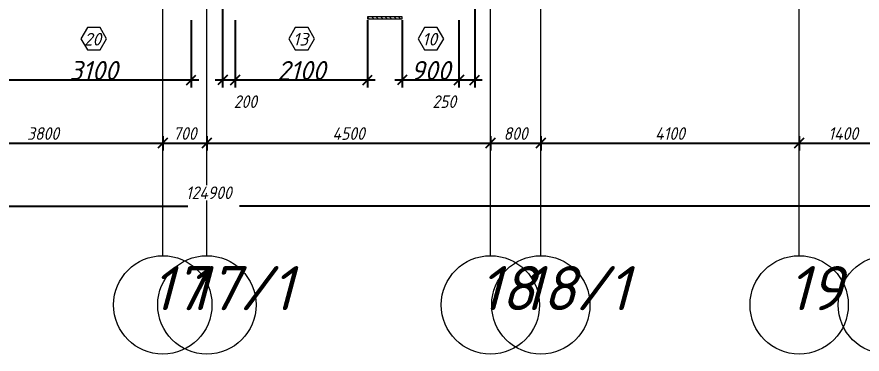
# Model space of a CAD drawing. Header units: millimetres. Extents: x 12986 to 523328, y -9759 to 30092.
# Drawn here: x 453576 to 466989, y -9567 to -4219 of the extents above; entities that cross this region are included whole.
import ezdxf

# ---------------------------------------------------------------- set-up
doc = ezdxf.new("R2010")
doc.units = ezdxf.units.MM
for name, color, linetype, lineweight in [('A-ANNO-DIMS', 7, 'Continuous', 9), ('A-GLAZ-IDEN', 7, 'Continuous', 9), ('A-WALL-FNSH-1', 7, 'Continuous', 9), ('Оси', 7, 'Continuous', 9), ('Оси-1', 7, 'Continuous', 20)]:
    doc.layers.add(name, color=color, linetype=linetype, lineweight=lineweight)
doc.layers.add('A-WALL-PATT-2', color=7, linetype='Continuous', lineweight=5, true_color=0xce0000)
doc.styles.add('ISOCPEUR_I', font='isocpeui.ttf', dxfattribs={"height": 250})
doc.styles.add('ISOCPEUR_I_2', font='isocpeui.ttf', dxfattribs={"height": 300})
doc.styles.add('ISOCPEUR_I_3', font='isocpeui.ttf', dxfattribs={"width": 0.9, "height": 200})
doc.dimstyles.new('ISO-2_0_0_9К_СРЕДНИЙ_1', dxfattribs={"dimscale": 304.8, "dimtxt": 199.196235, "dimasz": 0.492126, "dimexe": 0.393701, "dimexo": 0, "dimgap": 0, "dimtad": 1, "dimdec": 0, "dimzin": 0, "dimdsep": 46, "dimtxsty": 'ISOCPEUR_I_3', "dimblk1": 'OBLIQUE', "dimblk2": 'OBLIQUE', "dimsah": 1, "dimcen": 0.09, "dimdle": 0.393701, "dimazin": 0, "dimtfac": 1, "dimtdec": 4, "dimtix": 1, "dimtmove": 2, "dimatfit": 3, "dimfxl": 1, "dimtvp": 1, "dimtolj": 1, "dimtzin": 0, "dimarcsym": 2})
doc.dimstyles.new('ISO-2_0_0_9К_СРЕДНИЙ_2', dxfattribs={"dimscale": 304.8, "dimtxt": 199.196235, "dimasz": 0.492126, "dimexe": 0.393701, "dimexo": 0, "dimgap": 0, "dimtad": 1, "dimdec": 0, "dimzin": 0, "dimdsep": 46, "dimtxsty": 'ISOCPEUR_I_2', "dimblk1": 'OBLIQUE', "dimblk2": 'OBLIQUE', "dimsah": 1, "dimcen": 0.09, "dimdle": 0.393701, "dimazin": 0, "dimtfac": 1, "dimtdec": 4, "dimtix": 1, "dimtmove": 0, "dimatfit": 3, "dimfxl": 1, "dimtvp": 1, "dimtolj": 1, "dimtzin": 0, "dimarcsym": 2})
doc.dimstyles.new('ISO-2_0_0_9К_СРЕДНИЙ_ФОН', dxfattribs={"dimscale": 304.8, "dimtxt": 199.196235, "dimasz": 0.492126, "dimexe": 0.393701, "dimexo": 0, "dimgap": 0.164042, "dimtad": 1, "dimdec": 0, "dimdsep": 46, "dimtxsty": 'ISOCPEUR_I_3', "dimblk1": 'OBLIQUE', "dimblk2": 'OBLIQUE', "dimsah": 1, "dimcen": 0.09, "dimdle": 0.393701, "dimazin": 0, "dimtfac": 1, "dimtdec": 4, "dimtix": 1, "dimtmove": 1, "dimatfit": 3, "dimfxl": 1, "dimtvp": 1, "dimtfill": 1, "dimtolj": 1, "dimtzin": 0, "dimarcsym": 2})
doc.dimstyles.new('ISO-2_0_0_9К_СРЕДНИЙ_ФОН_2', dxfattribs={"dimscale": 304.8, "dimtxt": 199.196235, "dimasz": 0.492126, "dimexe": 0.393701, "dimexo": 0, "dimgap": 0.164042, "dimtad": 1, "dimdec": 0, "dimdsep": 46, "dimtxsty": 'ISOCPEUR_I_3', "dimblk1": 'OBLIQUE', "dimblk2": 'OBLIQUE', "dimsah": 1, "dimcen": 0.09, "dimdle": 0.393701, "dimazin": 0, "dimtfac": 1, "dimtdec": 4, "dimtix": 1, "dimtmove": 2, "dimatfit": 3, "dimfxl": 1, "dimtvp": 1, "dimtfill": 1, "dimtolj": 1, "dimtzin": 0, "dimarcsym": 2})

# ---------------------------------------------------------------- blocks, each defined once
blk = doc.blocks.new('Ось сетки - Круг_Ø6_00__ISO-2_5_0_9K_ кружки поменьше-23056867-АР1_1_Кладочный план 3 этажа')
at = {"layer": 'Оси'}
blk.add_circle((0, 0), 2.6, dxfattribs=at)
blk = doc.blocks.new('_Oblique')
at = {"color": 0, "linetype": 'ByBlock', "lineweight": -2}
blk.add_line((-0.5, -0.5), (0.5, 0.5), dxfattribs=at)
blk = doc.blocks.new('*D3407')
at = {"layer": 'A-ANNO-DIMS', "color": 0, "lineweight": -2, "transparency": 16777216}
for p, q in [((452091, -6113), (452091, -6339)), ((455891, -6113), (455891, -6339)), ((451971, -6219), (456011, -6219))]:
    blk.add_line(p, q, dxfattribs=at)
at = {"layer": 'Defpoints', "color": 0, "transparency": 16777216}
for p in [(452091, -6113), (455891, -6113), (455891, -6219)]:
    blk.add_point(p, dxfattribs=at)
at = {"layer": 'A-ANNO-DIMS', "color": 0, "lineweight": -2, "transparency": 16777216, "xscale": 150, "yscale": 150, "zscale": 150, "rotation": 180}
blk.add_blockref('_Oblique', (452091, -6219), dxfattribs=at)
at = {"layer": 'A-ANNO-DIMS', "color": 0, "lineweight": -2, "transparency": 16777216, "xscale": 150, "yscale": 150, "zscale": 150}
blk.add_blockref('_Oblique', (455891, -6219), dxfattribs=at)
at = {"layer": 'A-ANNO-DIMS', "color": 0, "transparency": 16777216, "insert": (453991, -6069), "char_height": 200, "width": 606.78, "attachment_point": 5, "style": 'ISOCPEUR_I_3', "bg_fill": 3, "box_fill_scale": 1.1, "bg_fill_color": 256, "bg_fill_true_color": 13158600, "bg_fill_transparency": 0}
blk.add_mtext('\\A1;3800', dxfattribs=at)
blk = doc.blocks.new('*D3408')
at = {"layer": 'A-ANNO-DIMS', "color": 0, "lineweight": -2, "transparency": 16777216}
for p, q in [((455891, -6113), (455891, -6339)), ((456591, -6113), (456591, -6339)), ((455771, -6219), (456711, -6219))]:
    blk.add_line(p, q, dxfattribs=at)
at = {"layer": 'Defpoints', "color": 0, "transparency": 16777216}
for p in [(455891, -6113), (456591, -6113), (456591, -6219)]:
    blk.add_point(p, dxfattribs=at)
at = {"layer": 'A-ANNO-DIMS', "color": 0, "lineweight": -2, "transparency": 16777216, "xscale": 150, "yscale": 150, "zscale": 150, "rotation": 180}
blk.add_blockref('_Oblique', (455891, -6219), dxfattribs=at)
at = {"layer": 'A-ANNO-DIMS', "color": 0, "lineweight": -2, "transparency": 16777216, "xscale": 150, "yscale": 150, "zscale": 150}
blk.add_blockref('_Oblique', (456591, -6219), dxfattribs=at)
at = {"layer": 'A-ANNO-DIMS', "color": 0, "transparency": 16777216, "insert": (456241, -6068), "char_height": 200, "width": 455.09, "attachment_point": 5, "style": 'ISOCPEUR_I_3', "bg_fill": 3, "box_fill_scale": 1.1, "bg_fill_color": 256, "bg_fill_true_color": 13158600, "bg_fill_transparency": 0}
blk.add_mtext('\\A1;700', dxfattribs=at)
blk = doc.blocks.new('*D3409')
at = {"layer": 'A-ANNO-DIMS', "color": 0, "lineweight": -2, "transparency": 16777216}
for p, q in [((456591, -6113), (456591, -6339)), ((461091, -6113), (461091, -6339)), ((456471, -6219), (461211, -6219))]:
    blk.add_line(p, q, dxfattribs=at)
at = {"layer": 'Defpoints', "color": 0, "transparency": 16777216}
for p in [(456591, -6113), (461091, -6113), (461091, -6219)]:
    blk.add_point(p, dxfattribs=at)
at = {"layer": 'A-ANNO-DIMS', "color": 0, "lineweight": -2, "transparency": 16777216, "xscale": 150, "yscale": 150, "zscale": 150, "rotation": 180}
blk.add_blockref('_Oblique', (456591, -6219), dxfattribs=at)
at = {"layer": 'A-ANNO-DIMS', "color": 0, "lineweight": -2, "transparency": 16777216, "xscale": 150, "yscale": 150, "zscale": 150}
blk.add_blockref('_Oblique', (461091, -6219), dxfattribs=at)
at = {"layer": 'A-ANNO-DIMS', "color": 0, "transparency": 16777216, "insert": (458841, -6069), "char_height": 200, "width": 625.17, "attachment_point": 5, "style": 'ISOCPEUR_I_3', "bg_fill": 3, "box_fill_scale": 1.1, "bg_fill_color": 256, "bg_fill_true_color": 13158600, "bg_fill_transparency": 0}
blk.add_mtext('\\A1;4500', dxfattribs=at)
blk = doc.blocks.new('*D3410')
at = {"layer": 'A-ANNO-DIMS', "color": 0, "lineweight": -2, "transparency": 16777216}
for p, q in [((461091, -6113), (461091, -6339)), ((461891, -6113), (461891, -6339)), ((460971, -6219), (462011, -6219))]:
    blk.add_line(p, q, dxfattribs=at)
at = {"layer": 'Defpoints', "color": 0, "transparency": 16777216}
for p in [(461091, -6113), (461891, -6113), (461891, -6219)]:
    blk.add_point(p, dxfattribs=at)
at = {"layer": 'A-ANNO-DIMS', "color": 0, "lineweight": -2, "transparency": 16777216, "xscale": 150, "yscale": 150, "zscale": 150, "rotation": 180}
blk.add_blockref('_Oblique', (461091, -6219), dxfattribs=at)
at = {"layer": 'A-ANNO-DIMS', "color": 0, "lineweight": -2, "transparency": 16777216, "xscale": 150, "yscale": 150, "zscale": 150}
blk.add_blockref('_Oblique', (461891, -6219), dxfattribs=at)
at = {"layer": 'A-ANNO-DIMS', "color": 0, "transparency": 16777216, "insert": (461491, -6069), "char_height": 200, "width": 455.09, "attachment_point": 5, "style": 'ISOCPEUR_I_3', "bg_fill": 3, "box_fill_scale": 1.1, "bg_fill_color": 256, "bg_fill_true_color": 13158600, "bg_fill_transparency": 0}
blk.add_mtext('\\A1;800', dxfattribs=at)
blk = doc.blocks.new('*D3411')
at = {"layer": 'A-ANNO-DIMS', "color": 0, "lineweight": -2, "transparency": 16777216}
for p, q in [((461891, -6113), (461891, -6339)), ((465991, -6113), (465991, -6339)), ((461771, -6219), (466111, -6219))]:
    blk.add_line(p, q, dxfattribs=at)
at = {"layer": 'Defpoints', "color": 0, "transparency": 16777216}
for p in [(461891, -6113), (465991, -6113), (465991, -6219)]:
    blk.add_point(p, dxfattribs=at)
at = {"layer": 'A-ANNO-DIMS', "color": 0, "lineweight": -2, "transparency": 16777216, "xscale": 150, "yscale": 150, "zscale": 150, "rotation": 180}
blk.add_blockref('_Oblique', (461891, -6219), dxfattribs=at)
at = {"layer": 'A-ANNO-DIMS', "color": 0, "lineweight": -2, "transparency": 16777216, "xscale": 150, "yscale": 150, "zscale": 150}
blk.add_blockref('_Oblique', (465991, -6219), dxfattribs=at)
at = {"layer": 'A-ANNO-DIMS', "color": 0, "transparency": 16777216, "insert": (463941, -6069), "char_height": 200, "width": 579.2, "attachment_point": 5, "style": 'ISOCPEUR_I_3', "bg_fill": 3, "box_fill_scale": 1.1, "bg_fill_color": 256, "bg_fill_true_color": 13158600, "bg_fill_transparency": 0}
blk.add_mtext('\\A1;4100', dxfattribs=at)
blk = doc.blocks.new('*D3412')
at = {"layer": 'A-ANNO-DIMS', "color": 0, "lineweight": -2, "transparency": 16777216}
for p, q in [((465991, -6113), (465991, -6339)), ((467391, -6113), (467391, -6339)), ((465871, -6219), (467511, -6219))]:
    blk.add_line(p, q, dxfattribs=at)
at = {"layer": 'Defpoints', "color": 0, "transparency": 16777216}
for p in [(465991, -6113), (467391, -6113), (467391, -6219)]:
    blk.add_point(p, dxfattribs=at)
at = {"layer": 'A-ANNO-DIMS', "color": 0, "lineweight": -2, "transparency": 16777216, "xscale": 150, "yscale": 150, "zscale": 150, "rotation": 180}
blk.add_blockref('_Oblique', (465991, -6219), dxfattribs=at)
at = {"layer": 'A-ANNO-DIMS', "color": 0, "lineweight": -2, "transparency": 16777216, "xscale": 150, "yscale": 150, "zscale": 150}
blk.add_blockref('_Oblique', (467391, -6219), dxfattribs=at)
at = {"layer": 'A-ANNO-DIMS', "color": 0, "transparency": 16777216, "insert": (466691, -6069), "char_height": 200, "width": 579.2, "attachment_point": 5, "style": 'ISOCPEUR_I_3', "bg_fill": 3, "box_fill_scale": 1.1, "bg_fill_color": 256, "bg_fill_true_color": 13158600, "bg_fill_transparency": 0}
blk.add_mtext('\\A1;1400', dxfattribs=at)
blk = doc.blocks.new('*D3429')
at = {"layer": 'A-ANNO-DIMS', "color": 0, "lineweight": -2, "transparency": 16777216}
for p, q in [((395421, -7219), (456288, -7219)), ((395541, -7113), (395541, -7339)), ((520561, -7219), (457110, -7219)), ((520441, -7113), (520441, -7339))]:
    blk.add_line(p, q, dxfattribs=at)
at = {"layer": 'Defpoints', "color": 0, "transparency": 16777216}
for p in [(395541, -7113), (520441, -7113), (520441, -7219)]:
    blk.add_point(p, dxfattribs=at)
at = {"layer": 'A-ANNO-DIMS', "color": 0, "lineweight": -2, "transparency": 16777216, "xscale": 150, "yscale": 150, "zscale": 150, "rotation": 180}
blk.add_blockref('_Oblique', (395541, -7219), dxfattribs=at)
at = {"layer": 'A-ANNO-DIMS', "color": 0, "lineweight": -2, "transparency": 16777216, "xscale": 150, "yscale": 150, "zscale": 150}
blk.add_blockref('_Oblique', (520441, -7219), dxfattribs=at)
at = {"layer": 'A-ANNO-DIMS', "color": 0, "transparency": 16777216, "insert": (456258, -6908), "char_height": 200, "width": 882.59, "attachment_point": 1, "line_spacing_factor": 1.149209, "style": 'ISOCPEUR_I_3', "bg_fill": 3, "box_fill_scale": 1.1, "bg_fill_color": 256, "bg_fill_true_color": 13158600, "bg_fill_transparency": 0}
blk.add_mtext('\\A1;124900', dxfattribs=at)
blk = doc.blocks.new('AAR_СКБ_Марка_Окна_Перемычка и проем - Марка проема-25443838-АР1_1_Кладочный план 3 этажа')
at = {"layer": 'A-GLAZ-IDEN'}
for p, q in [((-0.97, -0.98), (-1.99, -2.75)), ((1.07, -0.98), (-0.97, -0.98)), ((2.09, -2.75), (1.07, -0.98)), ((-1.99, -2.75), (-0.97, -4.51)), ((1.07, -4.51), (2.09, -2.75)), ((-0.97, -4.51), (1.07, -4.51))]:
    blk.add_line(p, q, dxfattribs=at)
blk = doc.blocks.new('*D3786')
at = {"layer": 'A-ANNO-DIMS', "color": 0, "lineweight": -2, "transparency": 16777216}
for p, q in [((453241, -4269), (453241, -5339)), ((456341, -4269), (456341, -5339)), ((453121, -5219), (456461, -5219))]:
    blk.add_line(p, q, dxfattribs=at)
at = {"layer": 'Defpoints', "color": 0, "transparency": 16777216}
for p in [(453241, -4269), (456341, -4269), (456341, -5219)]:
    blk.add_point(p, dxfattribs=at)
at = {"layer": 'A-ANNO-DIMS', "color": 0, "lineweight": -2, "transparency": 16777216, "xscale": 150, "yscale": 150, "zscale": 150, "rotation": 180}
blk.add_blockref('_Oblique', (453241, -5219), dxfattribs=at)
at = {"layer": 'A-ANNO-DIMS', "color": 0, "lineweight": -2, "transparency": 16777216, "xscale": 150, "yscale": 150, "zscale": 150}
blk.add_blockref('_Oblique', (456341, -5219), dxfattribs=at)
at = {"layer": 'A-ANNO-DIMS', "color": 0, "transparency": 16777216, "insert": (454791, -5069), "char_height": 300, "width": 560.81, "attachment_point": 5, "style": 'ISOCPEUR_I_2'}
blk.add_mtext('\\A1;3100', dxfattribs=at)
blk = doc.blocks.new('*D3787')
at = {"layer": 'A-ANNO-DIMS', "color": 0, "lineweight": -2, "transparency": 16777216}
for p, q in [((459691, -4269), (459691, -5339)), ((460591, -4269), (460591, -5339)), ((459571, -5219), (460711, -5219))]:
    blk.add_line(p, q, dxfattribs=at)
at = {"layer": 'Defpoints', "color": 0, "transparency": 16777216}
for p in [(459691, -4269), (460591, -4269), (460591, -5219)]:
    blk.add_point(p, dxfattribs=at)
at = {"layer": 'A-ANNO-DIMS', "color": 0, "lineweight": -2, "transparency": 16777216, "xscale": 150, "yscale": 150, "zscale": 150, "rotation": 180}
blk.add_blockref('_Oblique', (459691, -5219), dxfattribs=at)
at = {"layer": 'A-ANNO-DIMS', "color": 0, "lineweight": -2, "transparency": 16777216, "xscale": 150, "yscale": 150, "zscale": 150}
blk.add_blockref('_Oblique', (460591, -5219), dxfattribs=at)
at = {"layer": 'A-ANNO-DIMS', "color": 0, "transparency": 16777216, "insert": (460141, -5069), "char_height": 300, "width": 455.09, "attachment_point": 5, "style": 'ISOCPEUR_I_2'}
blk.add_mtext('\\A1;900', dxfattribs=at)
blk = doc.blocks.new('*D3788')
at = {"layer": 'A-ANNO-DIMS', "color": 0, "lineweight": -2, "transparency": 16777216}
for p, q in [((460841, -3969), (460841, -5339)), ((460591, -4269), (460591, -5339)), ((460471, -5219), (460961, -5219))]:
    blk.add_line(p, q, dxfattribs=at)
at = {"layer": 'Defpoints', "color": 0, "transparency": 16777216}
for p in [(460841, -3969), (460591, -4269), (460841, -5219)]:
    blk.add_point(p, dxfattribs=at)
at = {"layer": 'A-ANNO-DIMS', "color": 0, "lineweight": -2, "transparency": 16777216, "xscale": 150, "yscale": 150, "zscale": 150, "rotation": 180}
blk.add_blockref('_Oblique', (460591, -5219), dxfattribs=at)
at = {"layer": 'A-ANNO-DIMS', "color": 0, "lineweight": -2, "transparency": 16777216, "xscale": 150, "yscale": 150, "zscale": 150}
blk.add_blockref('_Oblique', (460841, -5219), dxfattribs=at)
at = {"layer": 'A-ANNO-DIMS', "color": 0, "transparency": 16777216, "insert": (460170, -5463), "char_height": 200, "width": 455.09, "attachment_point": 1, "line_spacing_factor": 1.149209, "style": 'ISOCPEUR_I_3'}
blk.add_mtext('\\A1;250', dxfattribs=at)
blk = doc.blocks.new('*D3789')
at = {"layer": 'A-ANNO-DIMS', "color": 0, "lineweight": -2, "transparency": 16777216}
for p, q in [((456841, -3969), (456841, -5339)), ((457041, -4269), (457041, -5339)), ((456721, -5219), (457161, -5219))]:
    blk.add_line(p, q, dxfattribs=at)
at = {"layer": 'Defpoints', "color": 0, "transparency": 16777216}
for p in [(456841, -3969), (457041, -4269), (457041, -5219)]:
    blk.add_point(p, dxfattribs=at)
at = {"layer": 'A-ANNO-DIMS', "color": 0, "lineweight": -2, "transparency": 16777216, "xscale": 150, "yscale": 150, "zscale": 150, "rotation": 180}
blk.add_blockref('_Oblique', (456841, -5219), dxfattribs=at)
at = {"layer": 'A-ANNO-DIMS', "color": 0, "lineweight": -2, "transparency": 16777216, "xscale": 150, "yscale": 150, "zscale": 150}
blk.add_blockref('_Oblique', (457041, -5219), dxfattribs=at)
at = {"layer": 'A-ANNO-DIMS', "color": 0, "transparency": 16777216, "insert": (457017, -5463), "char_height": 200, "width": 455.09, "attachment_point": 1, "line_spacing_factor": 1.149209, "style": 'ISOCPEUR_I_3'}
blk.add_mtext('\\A1;200', dxfattribs=at)
blk = doc.blocks.new('*D3790')
at = {"layer": 'A-ANNO-DIMS', "color": 0, "lineweight": -2, "transparency": 16777216}
for p, q in [((457041, -4269), (457041, -5339)), ((459141, -4269), (459141, -5339)), ((456921, -5219), (459261, -5219))]:
    blk.add_line(p, q, dxfattribs=at)
at = {"layer": 'Defpoints', "color": 0, "transparency": 16777216}
for p in [(457041, -4269), (459141, -4269), (459141, -5219)]:
    blk.add_point(p, dxfattribs=at)
at = {"layer": 'A-ANNO-DIMS', "color": 0, "lineweight": -2, "transparency": 16777216, "xscale": 150, "yscale": 150, "zscale": 150, "rotation": 180}
blk.add_blockref('_Oblique', (457041, -5219), dxfattribs=at)
at = {"layer": 'A-ANNO-DIMS', "color": 0, "lineweight": -2, "transparency": 16777216, "xscale": 150, "yscale": 150, "zscale": 150}
blk.add_blockref('_Oblique', (459141, -5219), dxfattribs=at)
at = {"layer": 'A-ANNO-DIMS', "color": 0, "transparency": 16777216, "insert": (458091, -5069), "char_height": 300, "width": 560.81, "attachment_point": 5, "style": 'ISOCPEUR_I_2'}
blk.add_mtext('\\A1;2100', dxfattribs=at)

msp = doc.modelspace()

# ---------------------------------------------------------------- hatches: boundary and pattern name
at = {"layer": 'A-WALL-PATT-2'}
h = msp.add_hatch(dxfattribs=at)
h.set_pattern_fill('FP_3', color=256, style=0, pattern_type=2)
h.set_pattern_definition([(135, (395430.81, -3869.254), (-35.35534, -35.35534), [])])
h.paths.add_polyline_path([(459354.33563, -4249.25359), (459690.80853, -4249.25359), (459690.80853, -4219.25359), (459140.80857, -4219.25359), (459140.80857, -4249.25359)], flags=0)

# ---------------------------------------------------------------- linework, layer by layer
at = {"layer": 'A-WALL-FNSH-1'}
for p, q in [((459690.80853, -4219.25359), (459140.80857, -4219.25359)), ((459140.80857, -4219.25359), (459140.80857, -4249.25359)), ((459140.80857, -4249.25359), (459690.80853, -4249.25359)), ((459690.80853, -4249.25359), (459690.80853, -4219.25359))]:
    msp.add_line(p, q, dxfattribs=at)
at = {"layer": 'Оси-1'}
for p, q in [((455890.80852, -8019.25359), (455890.80852, 24767.68957)), ((456590.80852, -8019.25359), (456590.80852, 24767.68957)), ((461090.80852, -8019.25359), (461090.80852, 24767.68957)), ((461890.80852, -8019.25359), (461890.80852, 24767.68957)), ((465990.80852, -8019.25359), (465990.80852, 24767.68957))]:
    msp.add_line(p, q, dxfattribs=at)

# ---------------------------------------------------------------- block references
at = {"layer": 'A-GLAZ-IDEN', "xscale": 99.99999999999993, "yscale": 99.99999999999993, "zscale": 99.99999999999993}
for p in [(454790.80857, -4290.6025), (458090.80857, -4290.6025), (460140.80853, -4290.6025)]:
    msp.add_blockref('AAR_СКБ_Марка_Окна_Перемычка и проем - Марка проема-25443838-АР1_1_Кладочный план 3 этажа', p, dxfattribs=at)
at = {"layer": 'Оси', "xscale": 300, "yscale": 300, "zscale": 99.99999999999993}
for p in [(455890.80852, -8786.50718), (456590.80852, -8786.50718), (461090.80852, -8786.50718), (461890.80852, -8786.50718), (465990.80852, -8786.50718), (467390.80852, -8786.50718)]:
    msp.add_blockref('Ось сетки - Круг_Ø6_00__ISO-2_5_0_9K_ кружки поменьше-23056867-АР1_1_Кладочный план 3 этажа', p, dxfattribs=at)

# ---------------------------------------------------------------- texts
at = {"layer": 'A-GLAZ-IDEN', "char_height": 200, "attachment_point": 1, "style": 'ISOCPEUR_I_2'}
for s, insert, width in [('20', (454638.91004, -4473.24388), 317.46825), ('13', (457956.91004, -4473.24388), 274.177125), ('10', (460006.91001, -4473.24388), 274.177125)]:
    msp.add_mtext(s, dxfattribs=dict(at, insert=insert, width=width))
at = {"layer": 'Оси', "char_height": 700, "attachment_point": 1, "style": 'ISOCPEUR_I'}
for s, insert, width in [('17', (455709.7302, -8170.47894), 346.329), ('17/1', (456266.6302, -8170.47894), 692.658), ('18', (460909.7302, -8170.47894), 346.329), ('18/1', (461566.6302, -8170.47894), 692.658), ('19', (465809.7302, -8170.47894), 346.329)]:
    msp.add_mtext(s, dxfattribs=dict(at, insert=insert, width=width))

# ---------------------------------------------------------------- dimensions: what is measured, and where the dimension line sits
at = {"layer": 'A-ANNO-DIMS'}
for base, p1, p2, override, picture, middle in [((457040.80857, -5219.2579), (456840.80853, -3969.25359), (457040.80857, -4269.25359), {"dimpost": '<>', "dimfxl": 360.555148}, '*D3789', (457244.6522, -5596.77722)), ((460840.80859, -5219.2579), (460590.80853, -4269.25359), (460840.80859, -3969.25359), {"dimpost": '<>', "dimfxl": 390.512524}, '*D3788', (460397.94836, -5596.77722))]:
    dim = msp.add_linear_dim(base=base, p1=p1, p2=p2, dimstyle='ISO-2_0_0_9К_СРЕДНИЙ_1', override=override, dxfattribs=at)
    dim.commit()
    dim.dimension.update_dxf_attribs({"geometry": picture, "text_midpoint": middle, "dimtype": 160})
for base, p1, p2, override, picture, middle in [((456340.80857, -5219.2579), (453240.80857, -4269.25359), (456340.80857, -4269.25359), {"dimpost": '<>', "dimfxl": 3100}, '*D3786', (454790.80857, -5069.2579)), ((459140.80857, -5219.2579), (457040.80857, -4269.25359), (459140.80857, -4269.25359), {"dimpost": '<>', "dimfxl": 2100}, '*D3790', (458090.80857, -5069.2579)), ((460590.80853, -5219.2579), (459690.80853, -4269.25359), (460590.80853, -4269.25359), {"dimpost": '<>', "dimfxl": 900}, '*D3787', (460140.80853, -5069.2579))]:
    dim = msp.add_linear_dim(base=base, p1=p1, p2=p2, dimstyle='ISO-2_0_0_9К_СРЕДНИЙ_2', override=override, dxfattribs=at)
    dim.commit()
    dim.dimension.update_dxf_attribs({"geometry": picture, "text_midpoint": middle})

# ---------------------------------------------------------------- next in the draw order: dimensions: what is measured, and where the dimension line sits
dim = msp.add_linear_dim(base=(455890.80852, -6219.43197), p1=(452090.80852, -6113.36595), p2=(455890.80852, -6113.36595), dimstyle='ISO-2_0_0_9К_СРЕДНИЙ_ФОН', override={"dimpost": '<>', "dimfxl": 3800}, dxfattribs=at)
dim.commit()
dim.dimension.update_dxf_attribs({"geometry": '*D3407', "text_midpoint": (453990.80852, -6069.43197)})
dim = msp.add_linear_dim(base=(520440.80852, -7219.07555), p1=(395540.80855, -7113.00953), p2=(520440.80852, -7113.00953), dimstyle='ISO-2_0_0_9К_СРЕДНИЙ_ФОН_2', override={"dimpost": '<>', "dimfxl": 124899.999966}, dxfattribs=at)
dim.commit()
dim.dimension.update_dxf_attribs({"geometry": '*D3429', "text_midpoint": (456699.32953, -7041.11773), "dimtype": 160})

# ---------------------------------------------------------------- next in the draw order: dimensions: what is measured, and where the dimension line sits
dim = msp.add_linear_dim(base=(456590.80852, -6219.43197), p1=(455890.80852, -6113.36595), p2=(456590.80852, -6113.36595), dimstyle='ISO-2_0_0_9К_СРЕДНИЙ_ФОН', override={"dimpost": '<>', "dimfxl": 700}, dxfattribs=at)
dim.commit()
dim.dimension.update_dxf_attribs({"geometry": '*D3408', "text_midpoint": (456240.80852, -6068.14409)})

# ---------------------------------------------------------------- next in the draw order: dimensions: what is measured, and where the dimension line sits
dim = msp.add_linear_dim(base=(461090.80852, -6219.43197), p1=(456590.80852, -6113.36595), p2=(461090.80852, -6113.36595), dimstyle='ISO-2_0_0_9К_СРЕДНИЙ_ФОН', override={"dimpost": '<>', "dimfxl": 4500}, dxfattribs=at)
dim.commit()
dim.dimension.update_dxf_attribs({"geometry": '*D3409', "text_midpoint": (458840.80852, -6069.43197)})

# ---------------------------------------------------------------- next in the draw order: dimensions: what is measured, and where the dimension line sits
dim = msp.add_linear_dim(base=(461890.80852, -6219.43197), p1=(461090.80852, -6113.36595), p2=(461890.80852, -6113.36595), dimstyle='ISO-2_0_0_9К_СРЕДНИЙ_ФОН', override={"dimpost": '<>', "dimfxl": 800}, dxfattribs=at)
dim.commit()
dim.dimension.update_dxf_attribs({"geometry": '*D3410', "text_midpoint": (461490.80852, -6069.43197)})

# ---------------------------------------------------------------- next in the draw order: dimensions: what is measured, and where the dimension line sits
dim = msp.add_linear_dim(base=(465990.80852, -6219.43197), p1=(461890.80852, -6113.36595), p2=(465990.80852, -6113.36595), dimstyle='ISO-2_0_0_9К_СРЕДНИЙ_ФОН', override={"dimpost": '<>', "dimfxl": 4100}, dxfattribs=at)
dim.commit()
dim.dimension.update_dxf_attribs({"geometry": '*D3411', "text_midpoint": (463940.80852, -6069.43197)})

# ---------------------------------------------------------------- next in the draw order: dimensions: what is measured, and where the dimension line sits
dim = msp.add_linear_dim(base=(467390.80852, -6219.43197), p1=(465990.80852, -6113.36595), p2=(467390.80852, -6113.36595), dimstyle='ISO-2_0_0_9К_СРЕДНИЙ_ФОН', override={"dimpost": '<>', "dimfxl": 1400}, dxfattribs=at)
dim.commit()
dim.dimension.update_dxf_attribs({"geometry": '*D3412', "text_midpoint": (466690.80852, -6069.43197)})

doc.saveas('drawing.dxf')
